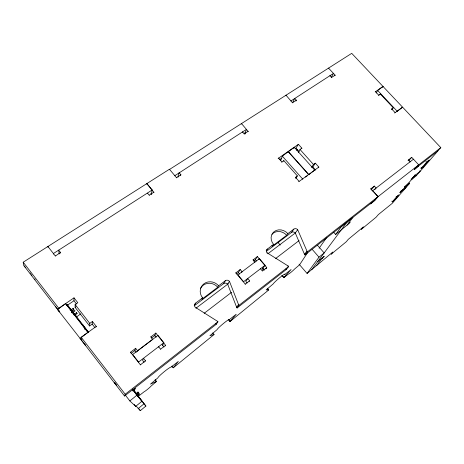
<?xml version="1.0" encoding="UTF-8"?>
<svg xmlns="http://www.w3.org/2000/svg" width="464" height="464" viewBox="0 0 464 464"><rect width="100%" height="100%" fill="white"/><g stroke="black" fill="none" stroke-linecap="round" stroke-linejoin="round"><path stroke-width="0.7" d="M76.554 304.036L73.979 300.73L74.002 297.847L58.777 308.264L58.812 308.792M89.575 325.96L89.784 323.362L92.429 321.482L92.185 324.098L89.575 325.96L75.098 307.354L75.133 304.541L77.79 302.714L74.002 297.847M229.448 281.323L227.679 284.223L236.646 307.249A2.981 2.784 38.1 0 0 237.098 307.974L238.995 305.312A3.016 2.807 37.9 0 1 238.537 304.581L229.448 281.323A2.987 2.772 31.8 0 0 225.324 280.737L218.596 285.807A10.562 9.912 29.2 0 0 203.945 283.777A10.562 9.912 29.2 0 0 202.6 297.853L195.622 303.114A3.057 2.906 27.5 0 0 195.199 307.226L217.285 321.169A3.074 2.929 37 0 1 217.935 321.772L216.253 324.284L124.543 396.036L81.055 339.7L81.159 337.235L96.28 326.412L92.429 321.482M96.228 326.9L96.28 326.412M146.74 184.092L146.85 183.576L152.192 189.973L151.247 194.103M147.535 193.198L149.321 195.344M153.915 192.38L146.844 183.605M169.325 169.563L351.724 53.348L440.8 147.616L437.285 151.351M174.615 175.821L246.581 129.294L244.627 133.881M176.401 177.857L180.879 174.766L179.11 172.683L177.967 176.604L178.298 176.993M180.658 175.508L180.879 174.766M130.454 352.309L135.645 348.29L137.605 350.778L137.356 351.497M131.068 353.464L134.885 350.587L135.645 348.29M308.838 174.58L288.353 151.612L282.332 156.159L280.842 160.393L279.554 158.943M124.543 396.036L125.199 394.238L217.935 321.772M293.822 148.457L294.275 147.268L314.731 170.126L312.017 172.225M150.794 336.986L155.846 333.077L165.607 345.315L165.329 345.9M140.244 364.988L145.476 360.777L143.504 358.272L142.645 360.458L144.107 362.32M152.743 339.439L150.852 336.835M151.461 338.076L154.854 335.518L155.846 333.077M241.216 123.998L241.431 123.47L248.188 131.498M145.313 361.189L145.476 360.777M242.399 132.362L242.614 131.84L244.226 134.055M158.473 347.107L158.671 346.672L160.567 349.282M162.4 345.796L163.844 342.687L157.986 335.344L132.658 354.513L138.568 362.048L163.844 342.687M285.702 95.7L285.963 95.155L292.564 102.84M290.882 100.984L333.477 73.405L331.313 77.256M295.945 101.019L296.357 100.207L294.675 98.362L292.61 102.776M195.622 303.114L194.201 305.828L223.602 283.643L225.324 280.737M202.6 297.853L201.852 299.245L217.761 287.251L218.596 285.807M278.116 158.502L298.404 144.31L301.884 148.19L301.594 148.689M392.26 201.881L396.575 196.887L398.831 195.013L394.551 199.955L392.341 201.765L391.807 201.185M328.379 68.376L328.529 68.098L335.13 75.18L334.817 75.731M281.764 162.214L283.829 160.643L297.366 175.897L295.771 178.472M329.898 75.881L330.055 75.603L331.557 77.662M376.304 92.968L377.667 90.509L382.962 86.495L382.707 86.948M283.556 161.13L283.829 160.643M295.568 148.671L298.404 144.31M298.282 152.436L300.011 149.483L301.884 148.19M235.706 273.018L240.195 269.538L242.08 271.771L241.605 272.525M295.307 177.492L297.366 175.897M236.437 273.963L238.328 272.536L240.195 269.538M298.712 181.737L318.838 167.081L315.311 163.154L313.449 164.471L311.611 167.33M312.04 167.533L312.852 166.959L315.311 163.154M253.008 259.985L257.387 256.586L266.765 267.606L266.226 268.36M397.103 111.511L398.234 110.525M173.281 367.749L178.321 361.439L170.943 367.198A8.416 0.754 -39.4 0 0 164.256 371.664A8.416 0.754 -39.4 0 0 157.911 377.812L150.487 384.134L156.368 381.518L155.098 379.9M228.294 319.516L229.976 321.564L236.24 314.238L229.425 319.568A8.045 0.725 -39.9 0 0 223.735 323.246A8.045 0.725 -39.9 0 0 217.094 329.614L209.902 335.716L214.032 334.492M253.518 261.075L255.357 259.683L257.387 256.586M402.381 107.41L398.564 110.27M307.719 252.422L299.599 264.782L294.512 269.091A4.292 0.365 -40.6 0 1 291.067 272.223A4.292 0.365 -40.6 0 1 288.486 274.004L283.782 277.675L281.921 275.494M254.753 262.38L255.009 261.998L253.135 259.788M318.362 167.788L318.838 167.081M258.738 259.678L259.422 258.651L265.048 265.263L262.23 269.265L263.268 268.47M266.15 250.862L267.351 249.075L273.574 244.389A9.993 8.833 34.6 0 1 274.253 231.542A9.993 8.833 34.6 0 1 287.848 233.641L293.857 229.112A2.825 2.471 35.4 0 1 297.685 229.721L306.988 251.146A2.854 2.5 38.7 0 0 307.441 251.824L304.912 254.916A2.825 2.482 38.8 0 1 304.465 254.243L295.29 233.015A2.796 2.453 35.5 0 0 291.496 232.412L266.904 250.972M375.214 91.901L382.991 86.437L382.626 86.971M245.16 284.287L249.644 280.761L247.747 278.51L245.787 281.416L247.074 282.947M266.997 253.025L267.131 252.828A2.888 2.587 34.5 0 1 267.351 249.075M283.794 277.658L291.119 269.509L284.809 274.462A7.784 0.69 -40.5 0 0 280.024 277.426A7.784 0.69 -40.5 0 0 273.122 283.98L266.156 289.896L268.697 289.907L267.299 288.254M271.927 245.299A9.935 8.799 34.6 0 0 272.478 245.995L273.574 244.389M249.145 281.486L249.394 281.12M378.56 95.462L380.37 94.07L393.269 107.77L391.935 109.562M379.825 94.865L380.37 94.07M260.513 268.83L262.398 271.046M319.11 248.257L326.842 237.22M272.478 245.995L286.688 235.283L287.848 233.641M236.646 307.249L238.537 304.581M291.496 232.412L293.857 229.112M265.82 268.923L266.087 268.546M295.29 233.015L297.685 229.721M299.036 264.126L307.064 273.441L318.994 257.166L324.156 252.932L317.631 245.462M333.738 232.307L335.634 234.453L341.144 226.937L352.947 217.338L347.066 225.139M391.459 109.179L393.269 107.77M311.814 269.532L347.06 222.123M316.547 265.64L322.613 257.59M394.649 113.03L402.555 107.143L402.16 107.654M287.895 266.127L288.04 265.942A2.906 2.604 38.5 0 1 288.666 266.498L286.3 269.48L237.098 307.974M304.465 254.243L306.988 251.146M370.614 189.022L374.32 186.093L376.107 188.053L374.761 189.608M421.213 168.444L423.574 166.553L429.235 160.005L426.689 162.133L421.196 168.461L420.79 168.026M371.281 189.637L374.32 186.093M409.654 183.355L404.956 187.207A2.233 1.027 49.1 0 0 404.498 186.766L409.19 182.92A2.227 1.038 49.1 0 1 409.654 183.355L392.202 203.377L378.34 214.594L376.124 217.187L361.346 229.349L363.405 226.879L348.244 239.354L346.341 241.703L331.105 254.249L332.845 252.027L307.064 273.441M416.278 175.757A2.303 1.114 49 0 1 415.86 175.241L411.046 179.179A2.308 1.096 49.1 0 0 411.458 179.701L416.278 175.757L438.103 150.707L415.344 168.513L414.909 168.049M408.001 160.329L411.701 157.337L418.719 164.871L414.236 169.714L418.574 165.99M408.604 160.817L411.701 157.337M371.525 202.797L370.516 203.928L374.007 201.196L378.119 196.597L440.8 147.616M304.912 254.916L374.895 200.164L377.986 196.701L370.806 188.796M409.961 161.982L410.17 161.75L408.419 159.865M394.528 199.984L392.295 201.898M321.755 258.726L324.249 256.244L317.689 261.632M136.393 406.365L140.325 410.652L145.899 406.07L133.04 389.505M125.663 395.525L129.845 400.942L135.703 406.365L141.938 401.261L132.704 389.366M402.694 189.817L399.817 192.618L406 187.549L405.107 186.58M138.144 408.627L144.026 403.796L132.779 389.284M398.738 195.141L396.465 197.009L396.099 196.614M429.072 160.231L426.526 162.307L425.9 161.634M421.196 168.461L423.696 166.419M413.905 176.877L412.281 178.205L413.755 176.506L420.274 171.17L419.874 170.74M135.552 393.907L137.999 391.918L138.272 392.283L136.329 393.861L136.59 394.18L138.521 392.608L138.788 392.962L136.851 394.539L137.425 395.241L139.333 393.687L139.589 394.023L137.709 395.554L138.324 396.314L144.037 391.825A4.744 0.412 -39.3 0 0 147.627 389.25A4.744 0.412 -39.3 0 0 150.951 386.187L156.467 381.512L155.196 379.9M129.845 400.942L136.926 395.177L132.745 389.789M348.261 223.555L350.163 222.001L348.957 223.596L335.634 234.453M229.976 321.564L268.691 289.988L267.293 288.33M132.64 390.033L133 389.511M132.797 390.949L135.563 388.704L135.25 388.293L133.168 389.98L132.449 389.099M134.328 390.653L134.084 390.85L133.406 390.015M238.995 305.312L288.666 266.498M307.441 251.824L377.986 196.701M305.561 177.12L307.203 175.85M310.932 173.066L308.763 174.748L288.289 151.792L294.275 147.268M413.453 159.216L372.731 190.663L378.119 196.597M79.965 338.511L87.916 332.398L65.575 303.607L57.617 309.563L85.509 345.338L85.103 344.897M160.631 349.137L165.607 345.315M262.525 270.86L266.765 267.606M84.494 329.266L85.614 328.408L88.438 332.021M265.048 265.263L243.571 281.683L237.893 274.92L259.422 258.651M204.189 313.281L231.594 292.274M275.657 258.518L299.06 240.59M80.579 313.913L76.67 316.877L75.18 314.998L77.065 313.571L76.427 312.736L73.579 314.888M296.513 150.29L297.546 149.507M195.912 308.27L228.224 283.794M267.896 253.756L295.609 232.766M71.485 312.521L72.558 311.715L67.257 304.883M71.526 312.527L72.883 311.501M72.181 313.148L75.064 310.967L74.402 310.103L72.465 311.564L73.654 313.038M137.605 350.778L152.801 339.288M70.516 308.798L85.614 328.408M70.157 310.631L73.103 308.415L73.782 309.302L71.833 310.77M66.857 305.289L67.239 304.999M67.622 305.341L67.988 305.068M81.055 339.7L81.995 339.022M75.098 307.354L75.916 306.785M67.442 305.219L73.979 300.73M279.67 159.581L281.7 158.189M55.268 256.087L60.523 252.474L58.684 250.137L59.183 253.947M149.373 195.106L153.967 192.142M244.337 133.794L248.298 131.237M292.703 102.573L296.357 100.207M331.708 77.384L335.13 75.18M152.192 189.973L53.412 253.53L53.453 254.092M58.922 310.706L58.94 311.054L23.786 265.507L23.2 262.212L169.401 169.261M267.131 252.828L288.04 265.942M114.167 382.551L116.812 385.155M377.667 90.509L397.242 111.296M375.393 91.64L378.74 95.195M391.651 108.918L395.038 112.526M414.99 174.737L415.39 175.166L401.366 191.348L400.995 190.942M371.948 190.368L372.499 190.977M374.448 199.671L374.895 200.164M300.011 149.483L313.449 164.471M312.852 166.959L315.682 170.12M296.131 148.283L299.141 151.647M282.332 156.159L302.83 179.237M278.383 158.009L281.897 161.971M57.617 309.563L59.728 311.941L58.487 310.329M295.452 177.26L299.007 181.273M55.471 306.513L57.658 309.256M244.383 132.971L245.236 133.934M312.463 249.667L318.994 257.166M277.878 242.347L280.233 245.079M24.134 265.913L25.532 267.537M282.071 275.297L283.939 277.478M255.357 259.683L256.511 261.046M262.415 267.995L264.271 270.187M169.412 169.232L176.471 177.613M238.328 272.536L239.604 274.056M235.822 272.832L245.288 284.107M150.87 193.285L151.751 194.346M228.404 319.348L230.092 321.395M136.926 395.177L141.938 401.261M144.026 403.796L145.899 406.07M212.761 332.943L214.072 334.532L173.252 367.83L171.982 366.229M134.792 391.842L135.273 392.434L134.653 391.715M133.11 389.65L134.357 391.297M154.854 335.518L156.171 337.177M162.197 344.74L164.012 347.02M65.575 303.607L67.541 306.078M85.521 328.715L83.787 326.534L88.317 332.323M87.041 330.733L87.383 331.157M172.045 366.096L173.316 367.697M67.28 304.906L72.639 311.686M82.899 324.91L83.195 325.281M134.885 350.587L136.213 352.28M47.96 247.155L47.902 246.506L55.257 255.879M130.5 352.164L140.348 364.721M73.08 312.342L74.559 314.203L74.107 313.623M92.185 324.098L95.039 327.758M72.836 312.028L71.937 310.874M75.133 304.541L89.784 323.362M72.941 308.218L73.782 309.302M76.247 312.521L77.065 313.571M134.786 391.802L135.239 392.387M67.031 305.213L87.974 332.207M138.672 408.511L140.325 410.652M134.16 404.37L135.703 406.365M23.2 262.212L58.777 308.264M81.159 337.235L125.199 394.238M30.183 272.96L30.514 273.389M31.5 274.665L31.941 275.233M34.794 278.934L35.125 279.357M114.602 382.29L115.484 383.438M60.523 252.474L60.552 253.112M285.812 269.016A2.877 2.581 38.7 0 1 286.3 269.48M223.602 283.643A2.952 2.743 31.8 0 1 227.679 284.223M215.743 323.785A3.039 2.9 37.3 0 1 216.253 324.284M272.014 234.256A9.935 8.799 34.6 0 1 286.688 235.283M200.309 288.828A10.504 9.866 29.2 0 1 217.761 287.251"/></g></svg>
